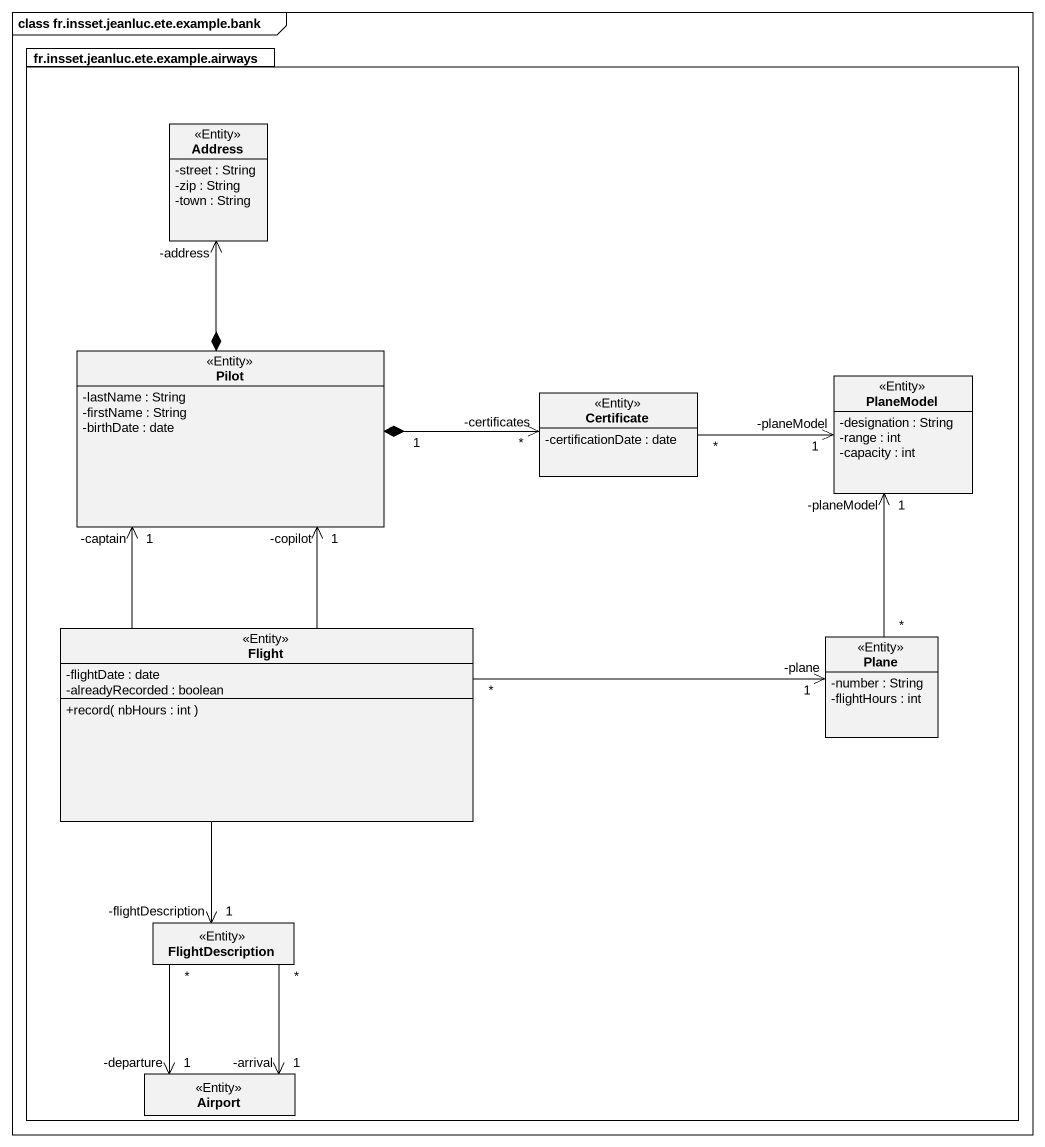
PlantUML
@startuml
mainframe class fr.insset.jeanluc.ete.example.bank
hide circle
hide empty members
skinparam classAttributeIconSize 0
package "fr.insset.jeanluc.ete.example.airways" as fr_insset_jeanluc_ete {
  class Address <<Entity>> {
    -street : String
    -zip : String
    -town : String
  }
  class Pilot <<Entity>> {
    -lastName : String
    -firstName : String
    -birthDate : date
  }
  class Certificate <<Entity>> {
    -certificationDate : date
  }
  class PlaneModel <<Entity>> {
    -designation : String
    -range : int
    -capacity : int
  }
  class Flight <<Entity>> {
    -flightDate : date
    -alreadyRecorded : boolean
    +record( nbHours : int )
  }
  class Plane <<Entity>> {
    -number : String
    -flightHours : int
  }
  class FlightDescription <<Entity>>
  class Airport <<Entity>>
}
Pilot *-up-> "-address" Address
Pilot "1" *-right-> "*\n-certificates" Certificate
Certificate "*" -right-> "1\n-planeModel" PlaneModel
Flight -up-> "-captain\n1" Pilot
Flight -up-> "-copilot\n1" Pilot
Flight "*" -right-> "-plane\n1" Plane
Flight --> "1\n-flightDescription" FlightDescription
Plane "*" -up-> "-planeModel\n1" PlaneModel
FlightDescription "*" --> "-departure\n1" Airport
FlightDescription "*" --> "-arrival\n1" Airport
@enduml
